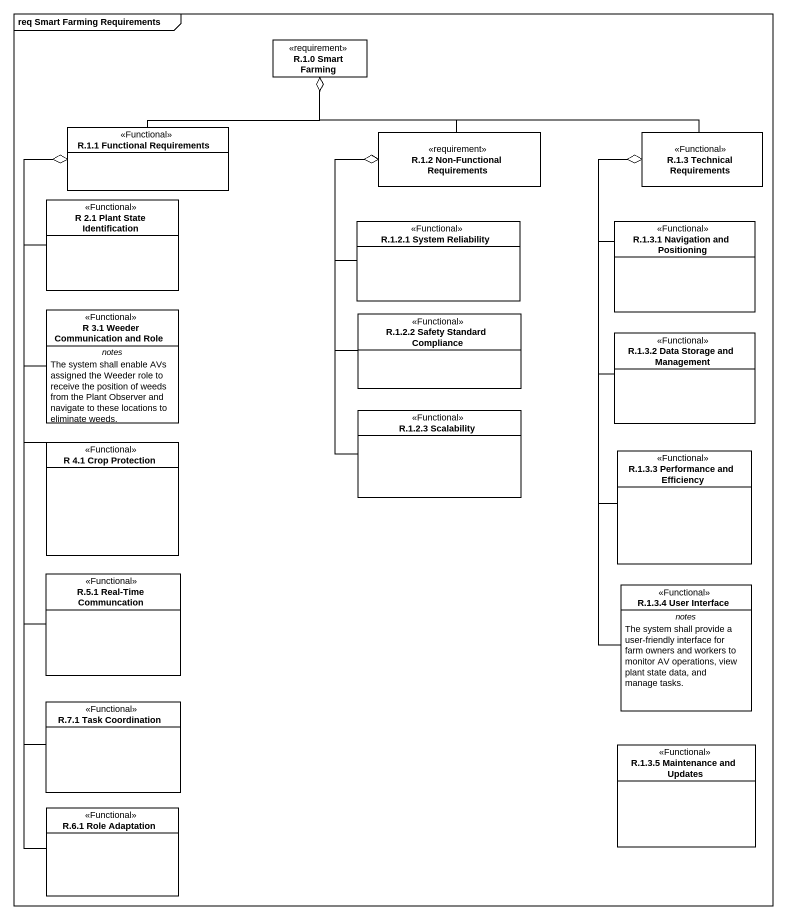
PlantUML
@startuml
mainframe req Smart Farming Requirements
hide circle
hide empty members
class "R.1.0 Smart Farming" as R_1_0_Smart_Farming <<requirement>>
class "R.1.1 Functional Requirements" as R_1_1_Functional <<Functional>>
class "R.1.2 Non-Functional Requirements" as R_1_2_Non_Functional <<requirement>>
class "R.1.3 Technical Requirements" as R_1_3_Technical_Requirements <<Functional>>
class "R 2.1 Plant State Identification" as R_2_1_Plant_State <<Functional>>
class "R.1.2.1 System Reliability" as R_1_2_1_System_Reliability <<Functional>>
class "R.1.3.1 Navigation and Positioning" as R_1_3_1_Navigation_and <<Functional>>
class "R 3.1 Weeder Communication and Role" as R_3_1_Weeder_Communication <<Functional>> {
  -- notes --
  The system shall enable AVs assigned the Weeder role to receive the position of weeds from the Plant Observer and navigate to these locations to eliminate weeds.
}
class "R.1.2.2 Safety Standard Compliance" as R_1_2_2_Safety_Standard <<Functional>>
class "R.1.3.2 Data Storage and Management" as R_1_3_2_Data_Storage_and <<Functional>>
class "R.1.2.3 Scalability" as R_1_2_3_Scalability <<Functional>>
class "R 4.1 Crop Protection" as R_4_1_Crop_Protection <<Functional>>
class "R.1.3.3 Performance and Efficiency" as R_1_3_3_Performance_and <<Functional>>
class "R.5.1 Real-Time Communcation" as R_5_1_Real_Time_Communcation <<Functional>>
class "R.1.3.4 User Interface" as R_1_3_4_User_Interface <<Functional>> {
  -- notes --
  The system shall provide a user-friendly interface for farm owners and workers to monitor AV operations, view plant state data, and manage tasks.
}
class "R.7.1 Task Coordination" as R_7_1_Task_Coordination <<Functional>>
class "R.1.3.5 Maintenance and Updates" as R_1_3_5_Maintenance_and <<Functional>>
class "R.6.1 Role Adaptation" as R_6_1_Role_Adaptation <<Functional>>
R_1_1_Functional -right-o R_1_0_Smart_Farming
R_1_2_Non_Functional -up-o R_1_0_Smart_Farming
R_1_3_Technical_Requirements -left-o R_1_0_Smart_Farming
R_2_1_Plant_State -up-o R_1_1_Functional
R_1_2_1_System_Reliability -up-o R_1_2_Non_Functional
R_1_3_1_Navigation_and -up-o R_1_3_Technical_Requirements
R_3_1_Weeder_Communication -up-o R_1_1_Functional
R_1_2_2_Safety_Standard -up-o R_1_2_Non_Functional
R_1_3_2_Data_Storage_and -up-o R_1_3_Technical_Requirements
R_1_2_3_Scalability -up-o R_1_2_Non_Functional
R_4_1_Crop_Protection -up-o R_1_1_Functional
R_1_3_3_Performance_and -up-o R_1_3_Technical_Requirements
R_5_1_Real_Time_Communcation -up-o R_1_1_Functional
R_1_3_4_User_Interface -up-o R_1_3_Technical_Requirements
R_7_1_Task_Coordination -up-o R_1_1_Functional
R_6_1_Role_Adaptation -up-o R_1_1_Functional
@enduml
